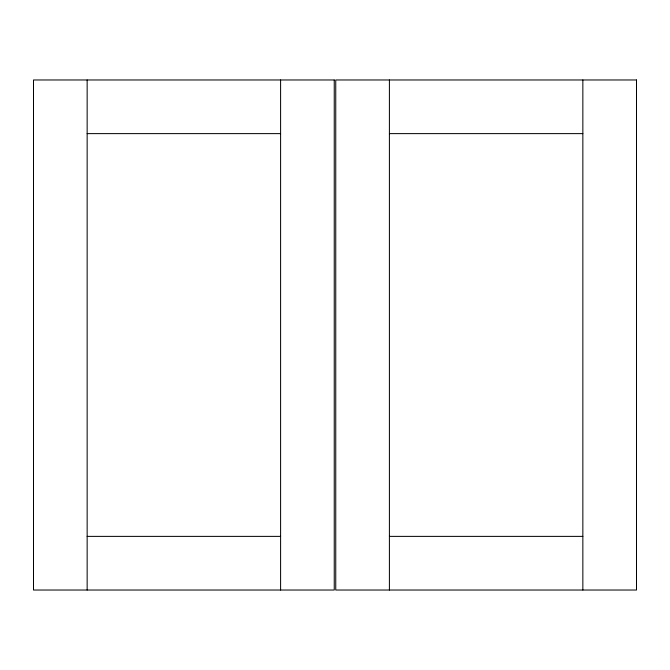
<?xml version="1.0" encoding="UTF-8"?>
<svg xmlns="http://www.w3.org/2000/svg" width="670" height="670" viewBox="0 0 670 670"><rect width="100%" height="100%" fill="white"/><g stroke="black" fill="none" stroke-linecap="round" stroke-linejoin="round"><path stroke-width="1" d="M87.15 133.623L280.596 133.623M389.404 133.623L582.85 133.623M87.15 536.377L280.596 536.377M389.404 536.377L582.85 536.377M582.85 79.973L582.85 590.027M389.404 79.973L389.404 590.027M280.596 79.973L280.596 590.027M87.15 79.973L87.15 590.027M334.246 79.973L33.5 79.973L33.5 590.027L334.246 590.027L334.246 79.973M636.5 79.973L335.754 79.973L335.754 590.027L636.5 590.027L636.5 79.973"/></g></svg>
